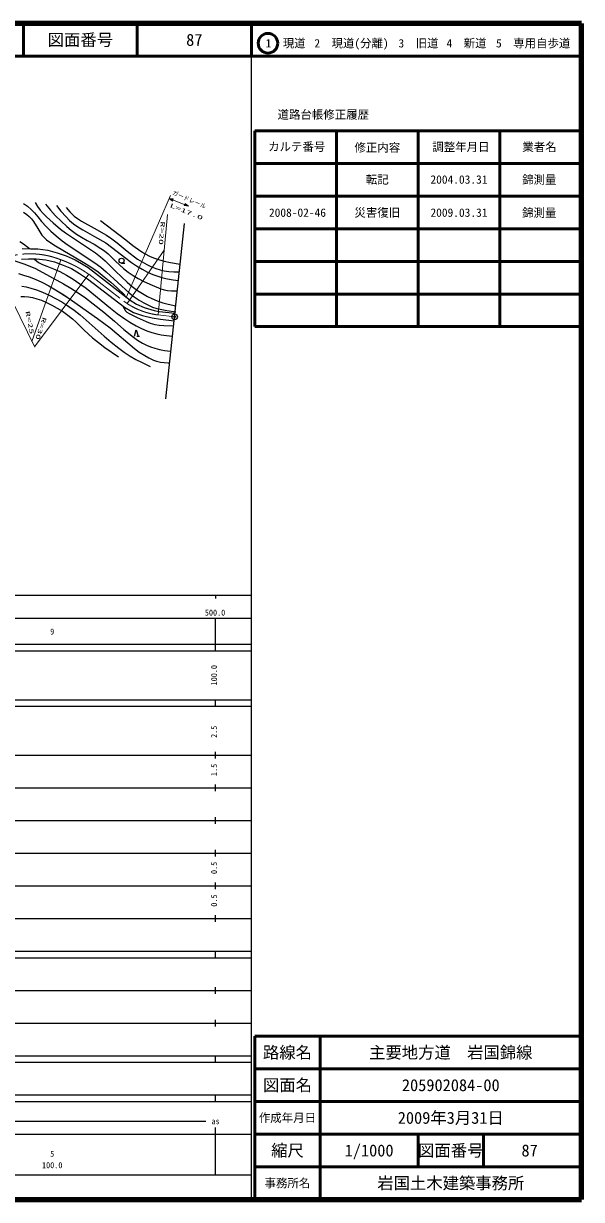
# Model space of a CAD drawing. Units: millimetres, scale not verified. Extents: x 40000 to 680000, y 20000 to 380000.
# Drawn here: x 509219 to 680000, y 20000 to 380000 of the extents above; entities that cross this region are included whole.
import ezdxf
from ezdxf.enums import TextEntityAlignment as Align

# ---------------------------------------------------------------- set-up
doc = ezdxf.new("R2010")
doc.units = ezdxf.units.MM
doc.header["$LTSCALE"] = 1000
doc.header["$PDMODE"] = 32
doc.header["$PDSIZE"] = 500
doc.linetypes.add('CHAIN', pattern=[18.5, 12, -1.5, 3.5, -1.5])
for name, color, linetype, lineweight in [('M-BGD', 7, 'Continuous', 25), ('M-BMK', 2, 'CHAIN', 13), ('M-BMK-SRVR', 3, 'Continuous', 25), ('M-STR-HTXT', 7, 'Continuous', 13), ('M-TTL', 2, 'Continuous', 140), ('M-TTL-BAND', 7, 'Continuous', 25), ('M-TTL-FRAM', 2, 'Continuous', 50), ('M-TTL-LINE', 7, 'Continuous', 50)]:
    doc.layers.add(name, color=color, linetype=linetype, lineweight=lineweight)
doc.layers.add('M-OTRS', color=6, linetype='Continuous')
doc.layers.add('M-TTL-TXT', color=7, linetype='Continuous')
doc.styles.add('ＭＳ ゴシック', font='')
doc.styles.get('ＭＳ ゴシック').set_extended_font_data('MS Gothic')

msp = doc.modelspace()

# ---------------------------------------------------------------- linework, layer by layer
at = {"layer": 'M-BGD'}
for p, q in [((509257, 324864), (510408, 324059)), ((509257, 324864), (510408, 324059)), ((510408, 324059), (511598, 323082)), ((510408, 324059), (511598, 323082)), ((512752, 325183), (513474, 323981)), ((512752, 325183), (513474, 323981)), ((515919, 324728), (517433, 322866)), ((515919, 324728), (517433, 322866)), ((519285, 324287), (520676, 322572)), ((519285, 324287), (520676, 322572)), ((509192, 322215), (510200, 321560)), ((510200, 321560), (510981, 320929)), ((510981, 320929), (511664, 320206)), ((511598, 323082), (512557, 322072)), ((511598, 323082), (512557, 322072)), ((512557, 322072), (513574, 320832)), ((512557, 322072), (513574, 320832)), ((513474, 323981), (514275, 322854)), ((513474, 323981), (514275, 322854)), ((513574, 320832), (514772, 319367)), ((514275, 322854), (515207, 321813)), ((514275, 322854), (515207, 321813)), ((515207, 321813), (516219, 320838)), ((515207, 321813), (516219, 320838)), ((516219, 320838), (518283, 318991)), ((516219, 320838), (518283, 318991)), ((517433, 322866), (518991, 321129)), ((517433, 322866), (518991, 321129)), ((518991, 321129), (520701, 319445)), ((520676, 322572), (522269, 320780)), ((520676, 322572), (522269, 320780)), ((522221, 323656), (523432, 322315)), ((522221, 323656), (523432, 322315)), ((522221, 323656), (523432, 322315)), ((522269, 320780), (523333, 319745)), ((523432, 322315), (524722, 321067)), ((523432, 322315), (524722, 321067)), ((523432, 322315), (524722, 321067)), ((524722, 321067), (524805, 320996)), ((524722, 321067), (525747, 320264)), ((524722, 321067), (525747, 320264)), ((511664, 320206), (512269, 319404)), ((512269, 319404), (513566, 317202)), ((513566, 317202), (514860, 315203)), ((514772, 319367), (516121, 317882)), ((516121, 317882), (517545, 316473)), ((518283, 318991), (520585, 317073)), ((518283, 318991), (520585, 317073)), ((520585, 317073), (522091, 315924)), ((520701, 319445), (522425, 317893)), ((522425, 317893), (523806, 316736)), ((522425, 317893), (523806, 316736)), ((523333, 319745), (524555, 318718)), ((524555, 318718), (525849, 317772)), ((524555, 318718), (525849, 317772)), ((525747, 320264), (526916, 319497)), ((525747, 320264), (526916, 319497)), ((525849, 317772), (527370, 316794)), ((525849, 317772), (527370, 316794)), ((526916, 319497), (530809, 317394)), ((530809, 317394), (534634, 315208)), ((532792, 319721), (540544, 313740)), ((552827, 265106), (558495, 318739)), ((508063, 313284), (509246, 312510)), ((514860, 315203), (515529, 314477)), ((515529, 314477), (516278, 313821)), ((516278, 313821), (517593, 312878)), ((517545, 316473), (519189, 315007)), ((519189, 315007), (521062, 313502)), ((521062, 313502), (522904, 312151)), ((522091, 315924), (523911, 314675)), ((523806, 316736), (525406, 315538)), ((523806, 316736), (525406, 315538)), ((523911, 314675), (527618, 312269)), ((525406, 315538), (525618, 315393)), ((525406, 315538), (526979, 314545)), ((526979, 314545), (528734, 313562)), ((527370, 316794), (530951, 314844)), ((528734, 313562), (530852, 312406)), ((528734, 313562), (530852, 312406)), ((530951, 314844), (534414, 312840)), ((534634, 315208), (536283, 314089)), ((536283, 314089), (537873, 312879)), ((540544, 313740), (542690, 312053)), ((540544, 313740), (542690, 312053)), ((508815, 311101), (511376, 311075)), ((509246, 312510), (511043, 311160)), ((511376, 311075), (513599, 311061)), ((513599, 311061), (516709, 310572)), ((516709, 310572), (519544, 309808)), ((517593, 312878), (519044, 311968)), ((519044, 311968), (527462, 306935)), ((519544, 309808), (522289, 308861)), ((522904, 312151), (531091, 306752)), ((527618, 312269), (531247, 309783)), ((530852, 312406), (532903, 311168)), ((530852, 312406), (532903, 311168)), ((531247, 309783), (532818, 308559)), ((532903, 311168), (534034, 310363)), ((534034, 310363), (535078, 309497)), ((534414, 312840), (536190, 311564)), ((534414, 312840), (536190, 311564)), ((536190, 311564), (537912, 310199)), ((536190, 311564), (537912, 310199)), ((537873, 312879), (540979, 310341)), ((537912, 310199), (540100, 308430)), ((540979, 310341), (544153, 307899)), ((542690, 312053), (545126, 310282)), ((542690, 312053), (545126, 310282)), ((545126, 310282), (546477, 309445)), ((506595, 307371), (509624, 306297)), ((508628, 307810), (510763, 307962)), ((509624, 306297), (512933, 304993)), ((510763, 307962), (513126, 307922)), ((512597, 307905), (513155, 307328)), ((512597, 307905), (513155, 307328)), ((512597, 307905), (513155, 307328)), ((513126, 307922), (516061, 307616)), ((513155, 307328), (513778, 306849)), ((513155, 307328), (513778, 306849)), ((513155, 307328), (513778, 306849)), ((513778, 306849), (515038, 306229)), ((513778, 306849), (515038, 306229)), ((515038, 306229), (516339, 305706)), ((515038, 306229), (516339, 305706)), ((516061, 307616), (518729, 307004)), ((518729, 307004), (521401, 306025)), ((521401, 306025), (523916, 304956)), ((522289, 308861), (525002, 307701)), ((525002, 307701), (526982, 306524)), ((526982, 306524), (529055, 305273)), ((527462, 306935), (529829, 305466)), ((531091, 306752), (532843, 305429)), ((532818, 308559), (534246, 307312)), ((534246, 307312), (537490, 304063)), ((535078, 309497), (537370, 307262)), ((535078, 309497), (537370, 307262)), ((537370, 307262), (539831, 305016)), ((537370, 307262), (539831, 305016)), ((539245, 306641), (540245, 306640)), ((540100, 308430), (542281, 306804)), ((542281, 306804), (543801, 305795)), ((544153, 307899), (545488, 307016)), ((544153, 307899), (545488, 307016)), ((545488, 307016), (546932, 306189)), ((545488, 307016), (546932, 306189)), ((546477, 309445), (547779, 308769)), ((546932, 306189), (548199, 305576)), ((546932, 306189), (548199, 305576)), ((547779, 308769), (549048, 308228)), ((549048, 308228), (550545, 307710)), ((550545, 307710), (552276, 307232)), ((552276, 307232), (554246, 306802)), ((554246, 306802), (557180, 306291)), ((507683, 303428), (509256, 303007)), ((509256, 303007), (510913, 302449)), ((510913, 302449), (512797, 301707)), ((512933, 304993), (521418, 300343)), ((516339, 305706), (518387, 304916)), ((518387, 304916), (520359, 304037)), ((520359, 304037), (522397, 302928)), ((520359, 304037), (522397, 302928)), ((522397, 302928), (524450, 301692)), ((523916, 304956), (526393, 303430)), ((526393, 303430), (528794, 301866)), ((529055, 305273), (531219, 303625)), ((529829, 305466), (532078, 303950)), ((531219, 303625), (541844, 295280)), ((532078, 303950), (533937, 302495)), ((532843, 305429), (534550, 304008)), ((533937, 302495), (535895, 300822)), ((534550, 304008), (541696, 297466)), ((537490, 304063), (540932, 300770)), ((539831, 305016), (541250, 303908)), ((541250, 303908), (542753, 302877)), ((542753, 302877), (544296, 301969)), ((543801, 305795), (545545, 304764)), ((545545, 304764), (547159, 303930)), ((545545, 304764), (547159, 303930)), ((547159, 303930), (548814, 303199)), ((547159, 303930), (548814, 303199)), ((548199, 305576), (549696, 304985)), ((548199, 305576), (549696, 304985)), ((548814, 303199), (550317, 302643)), ((548814, 303199), (550317, 302643)), ((549696, 304985), (551038, 304575)), ((550317, 302643), (551847, 302186)), ((550317, 302643), (551847, 302186)), ((551038, 304575), (552269, 304302)), ((552269, 304302), (553649, 304106)), ((553649, 304106), (555243, 303992)), ((555243, 303992), (556933, 303958)), ((508683, 299627), (510063, 299379)), ((508683, 299627), (510063, 299379)), ((510063, 299379), (511431, 299028)), ((510063, 299379), (511431, 299028)), ((511431, 299028), (513167, 298455)), ((512797, 301707), (514809, 300792)), ((514809, 300792), (516943, 299694)), ((516943, 299694), (519023, 298505)), ((521418, 300343), (523660, 299033)), ((523660, 299033), (525904, 297603)), ((524450, 301692), (526441, 300357)), ((526441, 300357), (528379, 298936)), ((528379, 298936), (535863, 292852)), ((528794, 301866), (540144, 293177)), ((535895, 300822), (538000, 298944)), ((538000, 298944), (540105, 296911)), ((540932, 300770), (542482, 299487)), ((540932, 300770), (542482, 299487)), ((542482, 299487), (544094, 298292)), ((542482, 299487), (544094, 298292)), ((544296, 301969), (546071, 301052)), ((546071, 301052), (548626, 299865)), ((546071, 301052), (548626, 299865)), ((548626, 299865), (551271, 298756)), ((548626, 299865), (551271, 298756)), ((551847, 302186), (553297, 301855)), ((553297, 301855), (555070, 301564)), ((555070, 301564), (556660, 301369)), ((508360, 296447), (509541, 296438)), ((509541, 296438), (510728, 296322)), ((510728, 296322), (511918, 296108)), ((511918, 296108), (513302, 295749)), ((513167, 298455), (515048, 297714)), ((513302, 295749), (514674, 295284)), ((513302, 295749), (514674, 295284)), ((514674, 295284), (516218, 294645)), ((514674, 295284), (516218, 294645)), ((515048, 297714), (517087, 296809)), ((515048, 297714), (517087, 296809)), ((517087, 296809), (519242, 295736)), ((517087, 296809), (519242, 295736)), ((519023, 298505), (522586, 296243)), ((519023, 298505), (521561, 296919)), ((519242, 295736), (520980, 294763)), ((519242, 295736), (520980, 294763)), ((521561, 296919), (523910, 295330)), ((523910, 295330), (531895, 289725)), ((525904, 297603), (528188, 296009)), ((528188, 296009), (530572, 294214)), ((540105, 296911), (540225, 296475)), ((541696, 297466), (543132, 296338)), ((541696, 297466), (543132, 296338)), ((541844, 295280), (543795, 294090)), ((543132, 296338), (544626, 295295)), ((543132, 296338), (544626, 295295)), ((544094, 298292), (545602, 297306)), ((544094, 298292), (545602, 297306)), ((544626, 295295), (546005, 294460)), ((544626, 295295), (546005, 294460)), ((545602, 297306), (547166, 296417)), ((545602, 297306), (547166, 296417)), ((547166, 296417), (548489, 295772)), ((547166, 296417), (548489, 295772)), ((548489, 295772), (550155, 295083)), ((548489, 295772), (550155, 295083)), ((551271, 298756), (552220, 298460)), ((552220, 298460), (553292, 298240)), ((553292, 298240), (554475, 298129)), ((554475, 298129), (555676, 298119)), ((555676, 298119), (556319, 298143)), ((516218, 294645), (517911, 293814)), ((516218, 294645), (517911, 293814)), ((517911, 293814), (519541, 292896)), ((517911, 293814), (519541, 292896)), ((519541, 292896), (519931, 292660)), ((519541, 292896), (521133, 291904)), ((519541, 292896), (521133, 291904)), ((520980, 294763), (522827, 293599)), ((520980, 294763), (522827, 293599)), ((521133, 291904), (522770, 290757)), ((521133, 291904), (522770, 290757)), ((522827, 293599), (523234, 293322)), ((522827, 293599), (524687, 292256)), ((524687, 292256), (526568, 290769)), ((530572, 294214), (533832, 291585)), ((535863, 292852), (537911, 291256)), ((535863, 292852), (537911, 291256)), ((539625, 293449), (539976, 292717)), ((539625, 293449), (539976, 292717)), ((539976, 292717), (540427, 292073)), ((539976, 292717), (540427, 292073)), ((540144, 293177), (542850, 291536)), ((540427, 292073), (540865, 291682)), ((540427, 292073), (540865, 291682)), ((540865, 291682), (541545, 291249)), ((540865, 291682), (541545, 291249)), ((543795, 294090), (546112, 293052)), ((546005, 294460), (547430, 293730)), ((546005, 294460), (547430, 293730)), ((546112, 293052), (549252, 292118)), ((547430, 293730), (548715, 293193)), ((548715, 293193), (549979, 292778)), ((549252, 292118), (550776, 291813)), ((549979, 292778), (551525, 292404)), ((550155, 295083), (551863, 294502)), ((550776, 291813), (555603, 291366)), ((551525, 292404), (553102, 292129)), ((551863, 294502), (553481, 294055)), ((553102, 292129), (555807, 291784)), ((553481, 294055), (555834, 293555)), ((522770, 290757), (524165, 289641)), ((524165, 289641), (525374, 288548)), ((525374, 288548), (527794, 286156)), ((526568, 290769), (533917, 284323)), ((531895, 289725), (533837, 288317)), ((533832, 291585), (537046, 288863)), ((533837, 288317), (535715, 286826)), ((537046, 288863), (539954, 286362)), ((537911, 291256), (540191, 289622)), ((537911, 291256), (540191, 289622)), ((540191, 289622), (541762, 288604)), ((541545, 291249), (543994, 290015)), ((541762, 288604), (543690, 287488)), ((542850, 291536), (545594, 290620)), ((543994, 290015), (546730, 288760)), ((545594, 290620), (548643, 289856)), ((546730, 288760), (548023, 288286)), ((548023, 288286), (549381, 287911)), ((548643, 289856), (551153, 289520)), ((551153, 289520), (555347, 288953)), ((527794, 286156), (530306, 283816)), ((535715, 286826), (543195, 280481)), ((539954, 286362), (542831, 284024)), ((543141, 284267), (543741, 286266)), ((543690, 287488), (545316, 286667)), ((543690, 287488), (545316, 286667)), ((543741, 286266), (544340, 284266)), ((545316, 286667), (546981, 285946)), ((545316, 286667), (546981, 285946)), ((546981, 285946), (548491, 285403)), ((546981, 285946), (548491, 285403)), ((548491, 285403), (550027, 284963)), ((548491, 285403), (550027, 284963)), ((549381, 287911), (550735, 287667)), ((550027, 284963), (551358, 284678)), ((550027, 284963), (551358, 284678)), ((550735, 287667), (552117, 287524)), ((551358, 284678), (552933, 284453)), ((552117, 287524), (555188, 287443)), ((552933, 284453), (554857, 284309)), ((530306, 283816), (532165, 282303)), ((532165, 282303), (534088, 280868)), ((533917, 284323), (536045, 282485)), ((534088, 280868), (538335, 277938)), ((536045, 282485), (538387, 280599)), ((542831, 284024), (544133, 283091)), ((542831, 284024), (544133, 283091)), ((542831, 284024), (544133, 283091)), ((543940, 284267), (544740, 284266)), ((544133, 283091), (545659, 282147)), ((544133, 283091), (545659, 282147)), ((544133, 283091), (545659, 282147)), ((545659, 282147), (546811, 281554)), ((545659, 282147), (546811, 281554)), ((546811, 281554), (548102, 281010)), ((546811, 281554), (548102, 281010)), ((548102, 281010), (549434, 280566)), ((548102, 281010), (549434, 280566)), ((538387, 280599), (539999, 279416)), ((538387, 280599), (539999, 279416)), ((539999, 279416), (541829, 278206)), ((539999, 279416), (541829, 278206)), ((541829, 278206), (543575, 277193)), ((543195, 280481), (544649, 279422)), ((543195, 280481), (544649, 279422)), ((543195, 280481), (544649, 279422)), ((544649, 279422), (546336, 278338)), ((544649, 279422), (546336, 278338)), ((544649, 279422), (546336, 278338)), ((546336, 278338), (547545, 277664)), ((546336, 278338), (547545, 277664)), ((547545, 277664), (549010, 276989)), ((547545, 277664), (549010, 276989)), ((549434, 280566), (550795, 280221)), ((549434, 280566), (550795, 280221)), ((550795, 280221), (551022, 280173)), ((550795, 280221), (552401, 279938)), ((552401, 279938), (554189, 279739)), ((554189, 279739), (554372, 279724)), ((543575, 277193), (545527, 276181)), ((545527, 276181), (548000, 274991)), ((549010, 276989), (549953, 276655)), ((549953, 276655), (551107, 276369)), ((551107, 276369), (552288, 276219)), ((552288, 276219), (553487, 276171)), ((553487, 276171), (553997, 276173))]:
    msp.add_line(p, q, dxfattribs=at)
msp.add_circle((539245, 307400), 760, dxfattribs=at)
at = {"layer": 'M-BMK'}
for p, q in [((529174, 303231), (540906, 294290)), ((550394, 290771), (555481, 290220))]:
    msp.add_line(p, q, dxfattribs=at)
for centre, radius, start, end in [((511173, 284145), 25364, 68.10381, 116.27968), ((508980, 274872), 34814, 54.54758, 70.44798), ((553374, 313356), 22781, 236.81775, 262.48293)]:
    msp.add_arc(centre, radius, start, end, dxfattribs=at)
at = {"layer": 'M-BMK-SRVR'}
msp.add_circle((555478, 290220), 863, dxfattribs=at)
at = {"layer": 'M-OTRS'}
msp.add_point((555481, 290220), dxfattribs=at)
at = {"layer": 'M-STR-HTXT'}
for p, q in [((540711, 296335), (554157, 327362)), ((553760, 326445), (555051, 326316)), ((554796, 325664), (553760, 326445)), ((553760, 326445), (559710, 324119)), ((554086, 326317), (554968, 326241)), ((554786, 325775), (554086, 326317)), ((554272, 326245), (554885, 326166)), ((554776, 325887), (554272, 326245)), ((554551, 326135), (554802, 326091)), ((554766, 325998), (554551, 326135)), ((554802, 326091), (554766, 325998)), ((554885, 326166), (554776, 325887)), ((554968, 326241), (554786, 325775)), ((555051, 326316), (554796, 325664)), ((558419, 324248), (558674, 324900)), ((559710, 324119), (558419, 324248)), ((558502, 324323), (558684, 324789)), ((559385, 324247), (558502, 324323)), ((558585, 324398), (558694, 324677)), ((559198, 324319), (558585, 324398)), ((558668, 324473), (558705, 324566)), ((558919, 324429), (558668, 324473)), ((558674, 324900), (559710, 324119)), ((558684, 324789), (559385, 324247)), ((558694, 324677), (559198, 324319)), ((558705, 324566), (558919, 324429)), ((550394, 290771), (553269, 321505)), ((540906, 294290), (552254, 310655)), ((499943, 306887), (512672, 280932)), ((520631, 307679), (511803, 282704)), ((529174, 303231), (512624, 281030))]:
    msp.add_line(p, q, dxfattribs=at)
at = {"layer": 'M-TTL'}
for p, q in [((680000, 380000), (40000, 380000)), ((680000, 20000), (680000, 380000)), ((40000, 20000), (680000, 20000))]:
    msp.add_line(p, q, dxfattribs=at)
at = {"layer": 'M-TTL-BAND'}
for p, q in [((579000, 20000), (579000, 370000)), ((40000, 205000), (579000, 205000)), ((568000, 205000), (568000, 204000)), ((68000, 198000), (579000, 198000)), ((568000, 188000), (568000, 198000)), ((40000, 190000), (579000, 190000)), ((40000, 188000), (579000, 188000)), ((40000, 173000), (579000, 173000)), ((568000, 171000), (568000, 173000)), ((40000, 171000), (579000, 171000)), ((40000, 156000), (579000, 156000)), ((568000, 155000), (568000, 157000)), ((46000, 146000), (579000, 146000)), ((568000, 145000), (568000, 147000)), ((568000, 135000), (568000, 137000)), ((52000, 136000), (579000, 136000)), ((46000, 126000), (579000, 126000)), ((568000, 125000), (568000, 127000)), ((52000, 116000), (579000, 116000)), ((568000, 115000), (568000, 117000)), ((46000, 106000), (579000, 106000)), ((568000, 105000), (568000, 107000)), ((40000, 96000), (579000, 96000)), ((40000, 94000), (579000, 94000)), ((568000, 94000), (568000, 96000)), ((49000, 84000), (579000, 84000)), ((568000, 83000), (568000, 85000)), ((40000, 74000), (579000, 74000)), ((568000, 73000), (568000, 75000)), ((40000, 64000), (579000, 64000)), ((40000, 62000), (579000, 62000)), ((568000, 62000), (568000, 64000)), ((40000, 52000), (579000, 52000)), ((568000, 50000), (568000, 52000)), ((40000, 50000), (579000, 50000)), ((71000, 44000), (565000, 44000)), ((40000, 40000), (579000, 40000)), ((568000, 27500), (568000, 42000)), ((68000, 27500), (579000, 27500))]:
    msp.add_line(p, q, dxfattribs=at)
at = {"layer": 'M-TTL-FRAM'}
for p, q in [((580000, 347197), (580000, 287197)), ((580000, 347197), (680000, 347197)), ((580000, 287197), (680000, 287197)), ((680000, 70000), (580000, 70000)), ((580000, 70000), (580000, 20000))]:
    msp.add_line(p, q, dxfattribs=at)
at = {"layer": 'M-TTL-LINE'}
for p, q in [((509247, 380000), (509247, 370000)), ((543997, 380000), (543997, 370000)), ((579000, 380000), (579000, 370000)), ((40000, 370000), (680000, 370000)), ((605000, 347197), (605000, 287197)), ((630000, 347197), (630000, 287197)), ((655000, 347197), (655000, 287197)), ((580000, 337197), (680000, 337197)), ((580000, 327197), (680000, 327197)), ((580000, 317197), (680000, 317197)), ((580000, 307197), (680000, 307197)), ((580000, 297197), (680000, 297197)), ((600000, 70000), (600000, 20000)), ((680000, 60000), (580000, 60000)), ((680000, 50000), (580000, 50000)), ((680000, 40000), (580000, 40000)), ((630000, 40000), (630000, 30000)), ((650000, 40000), (650000, 30000)), ((680000, 30000), (580000, 30000))]:
    msp.add_line(p, q, dxfattribs=at)
msp.add_circle((584031, 373958), 3000, dxfattribs=at)

# ---------------------------------------------------------------- texts
at = {"layer": 'M-STR-HTXT', "style": 'ＭＳ ゴシック'}
msp.add_text('ガードレール', height=1320, rotation=336.469, dxfattribs=at).set_placement((554427, 327373), align=Align.BOTTOM_LEFT)
at = {"layer": 'M-STR-HTXT', "style": 'ＭＳ ゴシック', "width": 2}
for s, rotation, p in [('L=17.0', 337.969, (553687, 323463)), ('R=20', 264.669, (550878, 319497)), ('R=25', 281.769, (509398, 291740)), ('R=30', 251.269, (514734, 290365))]:
    msp.add_text(s, height=1320, rotation=rotation, dxfattribs=at).set_placement(p, align=Align.BOTTOM_LEFT)
at = {"layer": 'M-TTL-BAND', "style": 'ＭＳ ゴシック'}
for s, p in [('500.0', (567844, 198195)), ('9', (518000, 192405)), ('as', (568000, 42500)), ('5', (518000, 32523)), ('100.0', (518000, 29033))]:
    msp.add_text(s, height=1833, dxfattribs=at).set_placement(p, align=Align.BOTTOM_CENTER)
for s, p in [('100.0', (569000, 180500)), ('2.5', (569000, 163174)), ('1.5', (569000, 151500)), ('0.5', (569000, 121500)), ('0.5', (569000, 111500))]:
    msp.add_text(s, height=1833, rotation=90, dxfattribs=at).set_placement(p, align=Align.BOTTOM_CENTER)
at = {"layer": 'M-TTL-TXT', "style": 'ＭＳ ゴシック'}
for s, height, p in [('図面番号', 3666, (526622, 375000)), ('87', 3666, (561497, 375000)), ('1\u3000現道', 2566, (589448, 373958)), ('2\u3000現道(分離)', 2566, (609619, 373958)), ('3\u3000旧道', 2566, (630121, 373958)), ('4\u3000新道', 2566, (644824, 373958)), ('5\u3000専用自歩道', 2566, (665228, 373958)), ('道路台帳修正履歴', 2566, (600968, 352113)), ('カルテ番号', 2566, (592839, 342277)), ('修正内容', 2566, (617509, 342023)), ('調整年月日', 2566, (643089, 342197)), ('業者名', 2566, (667134, 342197)), ('転記', 2566, (617500, 332245)), ('2004.03.31', 2566, (642500, 332245)), ('錦測量', 2566, (667077, 332189)), ('2008-02-46', 2566, (593073, 322107)), ('災害復旧', 2566, (617500, 322107)), ('2009.03.31', 2566, (642500, 322107)), ('錦測量', 2566, (667077, 322050)), ('路線名', 3666, (590000, 65000)), ('路線名', 3666, (590000, 65000)), ('主要地方道\u3000岩国錦線', 3666, (640000, 65000)), ('図面名', 3666, (590000, 55000)), ('図面名', 3666, (590000, 55000)), ('205902084-00', 3666, (640000, 55000)), ('2009年3月31日', 3666, (640000, 45000)), ('作成年月日', 2566, (590000, 45000)), ('作成年月日', 2566, (590000, 45000)), ('縮尺', 3666, (590000, 35000)), ('縮尺', 3666, (590000, 35000)), ('1/1000', 3666, (615000, 35000)), ('図面番号', 3666, (640000, 35000)), ('図面番号', 3666, (640000, 35000)), ('87', 3666, (664125, 35000)), ('事務所名', 2566, (590000, 25000)), ('事務所名', 2566, (590000, 25000)), ('岩国土木建築事務所', 3666, (640000, 25000))]:
    msp.add_text(s, height=height, dxfattribs=at).set_placement(p, align=Align.MIDDLE_CENTER)

doc.saveas('drawing.dxf')
